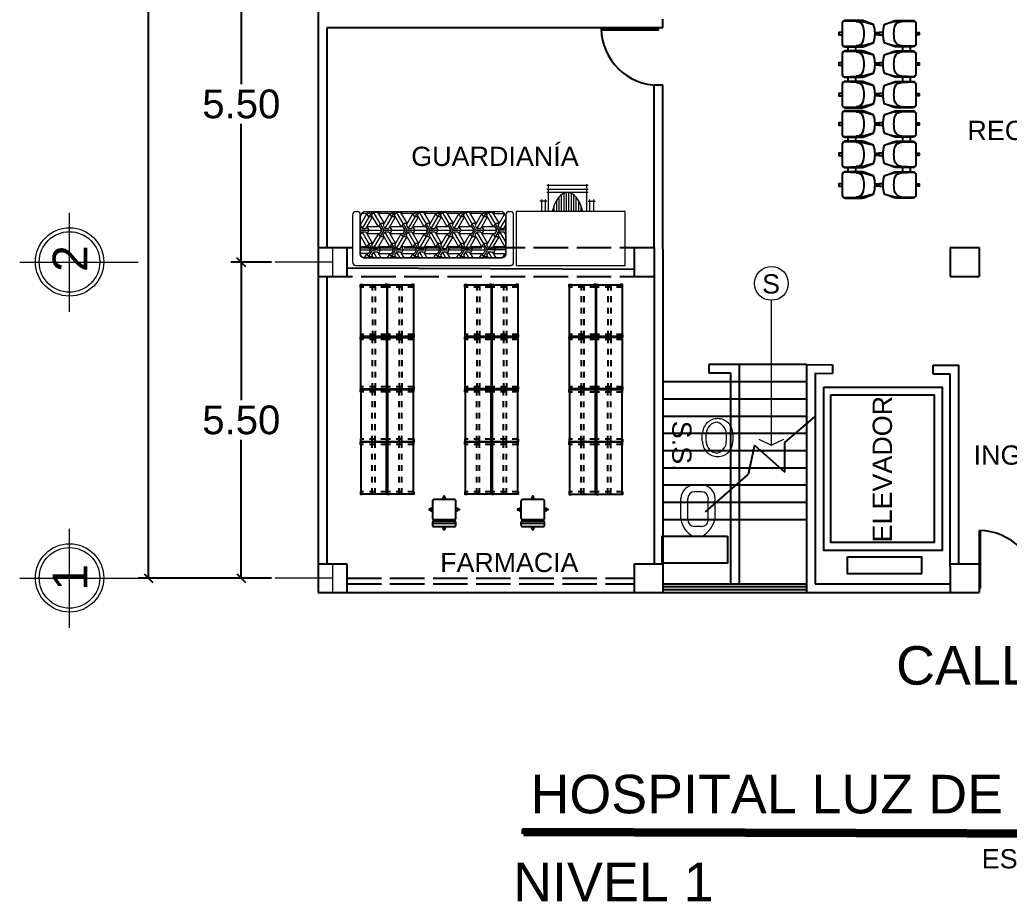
# Model space of a CAD drawing. Header units: millimetres. Extents: x -10 to 320, y -26 to 94.
# Drawn here: x 232.05 to 249.27, y -7.84 to 7.5 of the extents above; entities that cross this region are included whole.
import ezdxf

# ---------------------------------------------------------------- set-up
doc = ezdxf.new("R2010")
doc.units = ezdxf.units.MM
doc.header["$LTSCALE"] = 0.05
doc.linetypes.add('ACAD_ISO02W100', pattern=[15, 12, -3])
doc.linetypes.add('HIDDEN5', pattern=[0.07, 0.04, -0.03])
for name, color, linetype in [('MOBILIARIO', 7, 'Continuous'), ('PDF_COTAS', 7, 'Continuous'), ('PDF_GRADAS Y ELEVADOR', 7, 'Continuous'), ('PDF_MOBILIARIO', 7, 'Continuous'), ('PDF_muebles fijos', 7, 'Continuous'), ('PDF_Text', 7, 'Continuous'), ('PDF_TEXTO', 7, 'Continuous')]:
    doc.layers.add(name, color=color, linetype=linetype)
doc.styles.add('PDF ArialMT', font='arial.ttf')
doc.styles.get("Standard").update_dxf_attribs({"font": 'arial.ttf'})
doc.dimstyles.new('COTAS 1', dxfattribs={"dimtxt": 0.5, "dimasz": 0.15, "dimexe": 0.18, "dimexo": 0.0625, "dimgap": 0.09, "dimtad": 1, "dimtih": 1, "dimtoh": 1, "dimzin": 0, "dimdsep": 46, "dimtxsty": 'Standard', "dimblk": 'OBLIQUE', "dimcen": -0.09, "dimadec": 0, "dimazin": 0, "dimtfac": 1, "dimtofl": 0, "dimtmove": 0, "dimatfit": 3, "dimldrblk": 'OBLIQUE', "dimfxl": 1, "dimtolj": 1, "dimtzin": 0, "dimarcsym": 0})

# ---------------------------------------------------------------- blocks, each defined once
blk = doc.blocks.new('91040053')
for p, q in [((0.25, -0.41), (0.32, -0.41)), ((0.78, -0.41), (0.85, -0.41)), ((0.25, -0.54), (0.32, -0.54)), ((0.78, -0.54), (0.85, -0.54))]:
    blk.add_line(p, q)
for points in [[(0, -0.07), (0, 0), (0.04, 0), (0.04, -0.07)], [(0.53, -0.07), (0.53, 0), (0.57, 0), (0.57, -0.07)], [(1.06, -0.07), (1.06, 0), (1.1, 0), (1.1, -0.07)], [(0, -0.64), (0, -0.7), (0.04, -0.7), (0.04, -0.64)], [(0.53, -0.64), (0.53, -0.7), (0.57, -0.7), (0.57, -0.64)], [(1.06, -0.64), (1.06, -0.7), (1.1, -0.7), (1.1, -0.64)]]:
    blk.add_lwpolyline(points)
for points in [[(0.2, -0.64, 0.414214), (0.25, -0.59), (0.25, -0.316, 0.08968), (0.237, -0.246), (0.18, -0.093, 0.146279), (-0.14, -0.093), (-0.197, -0.246, 0.08968), (-0.21, -0.316), (-0.21, -0.59, 0.414214), (-0.16, -0.64)], [(0.73, -0.64, 0.414214), (0.78, -0.59), (0.78, -0.316, 0.08968), (0.767, -0.246), (0.71, -0.093, 0.146279), (0.39, -0.093), (0.333, -0.246, 0.08968), (0.32, -0.316), (0.32, -0.59, 0.414214), (0.37, -0.64)], [(1.26, -0.64, 0.414214), (1.31, -0.59), (1.31, -0.316, 0.08968), (1.297, -0.246), (1.24, -0.093, 0.146279), (0.92, -0.093), (0.863, -0.246, 0.08968), (0.85, -0.316), (0.85, -0.59, 0.414214), (0.9, -0.64)]]:
    blk.add_lwpolyline(points, format="xyb", close=True)
for points in [[(-0.192, -0.398), (-0.19, -0.307, -0.059336), (-0.184, -0.26), (-0.14, -0.093)], [(0.18, -0.093), (0.224, -0.26, -0.059336), (0.23, -0.307), (0.232, -0.398)], [(0.338, -0.398), (0.34, -0.307, -0.059336), (0.346, -0.26), (0.39, -0.093)], [(0.71, -0.093), (0.754, -0.26, -0.059336), (0.76, -0.307), (0.762, -0.398)], [(0.868, -0.398), (0.87, -0.307, -0.059336), (0.876, -0.26), (0.92, -0.093)], [(1.24, -0.093), (1.284, -0.26, -0.059336), (1.29, -0.307), (1.292, -0.398)], [(0.206, -0.64, 0.342318), (0.239, -0.596), (0.232, -0.399, 0.27208), (0.16, -0.28, 0.144285), (-0.12, -0.28, 0.27018), (-0.192, -0.398), (-0.199, -0.596, 0.342318), (-0.166, -0.64)], [(0.736, -0.64, 0.342318), (0.769, -0.596), (0.762, -0.399, 0.27208), (0.69, -0.28, 0.144285), (0.41, -0.28, 0.27018), (0.338, -0.398), (0.331, -0.596, 0.342318), (0.364, -0.64)], [(1.266, -0.64, 0.342318), (1.299, -0.596), (1.292, -0.399, 0.27208), (1.22, -0.28, 0.144285), (0.94, -0.28, 0.27018), (0.868, -0.398), (0.861, -0.596, 0.342318), (0.894, -0.64)]]:
    blk.add_lwpolyline(points, format="xyb")
blk = doc.blocks.new('silla-g-s')
for p, q in [((0.211, 0.053), (-0.199, 0.053)), ((-0.019, 0.12), (-0.019, 0.096)), ((0.031, 0.12), (0.031, 0.096))]:
    blk.add_line(p, q)
for points in [[(0.012, 0.47), (0.012, 0.528), (0, 0.528), (0, 0.47)], [(-0.199, 0.301), (-0.257, 0.301), (-0.257, 0.289), (-0.199, 0.289)], [(0.211, 0.301), (0.27, 0.301), (0.27, 0.289), (0.211, 0.289)], [(0.012, 0), (0.012, -0.059), (0, -0.059), (0, 0)]]:
    blk.add_lwpolyline(points)
for points in [[(-0.199, 0.15, 0.414214), (-0.169, 0.12), (0.181, 0.12, 0.414214), (0.211, 0.15), (0.211, 0.44, 0.414214), (0.181, 0.47), (-0.169, 0.47, 0.414214), (-0.199, 0.44)], [(-0.199, 0.03, 0.414214), (-0.169, 0), (0.181, 0, 0.414214), (0.211, 0.03), (0.211, 0.066, 0.414214), (0.181, 0.096), (-0.169, 0.096, 0.414214), (-0.199, 0.066)]]:
    blk.add_lwpolyline(points, format="xyb", close=True)
for centre, start, end in [((0.006, 0.491), 107.378, 252.622), ((0.006, 0.491), 287.3771, 72.6229), ((-0.22, 0.295), 17.3771, 162.6229), ((-0.22, 0.295), 197.378, 342.622), ((0.233, 0.295), 17.3771, 162.6229), ((0.233, 0.295), 197.378, 342.622), ((0.006, -0.022), 107.378, 252.622), ((0.006, -0.022), 287.3771, 72.6229)]:
    blk.add_arc(centre, 0.0207, start, end)
blk = doc.blocks.new('A$C2C607AB7')
blk.add_blockref('silla-g-s', (0.257, 0.059))
blk = doc.blocks.new('10260204')
at = {"color": 8, "linetype": 'HIDDEN5'}
for p, q in [((0.05, -0.011), (0.05, -0.461)), ((0.873, -0.011), (0.873, -0.461)), ((0.011, -0.211), (0.911, -0.211)), ((0.011, -0.261), (0.911, -0.261))]:
    blk.add_line(p, q, dxfattribs=at)
for points in [[(0.05, -0.011), (0.05, -0.005), (0.005, -0.005), (0.005, -0.04), (0.011, -0.04)], [(0.873, -0.011), (0.873, -0.005), (0.918, -0.005), (0.918, -0.04), (0.911, -0.04)], [(0.05, -0.461), (0.05, -0.468), (0.005, -0.468), (0.005, -0.433), (0.011, -0.433)], [(0.873, -0.461), (0.873, -0.468), (0.918, -0.468), (0.918, -0.433), (0.911, -0.433)]]:
    blk.add_lwpolyline(points)
blk.add_lwpolyline([(0.011, -0.461), (0.011, -0.011), (0.911, -0.011), (0.911, -0.461)], close=True)
blk = doc.blocks.new('_Oblique')
at = {"color": 0, "linetype": 'ByBlock', "lineweight": -2}
blk.add_line((-0.5, -0.5), (0.5, 0.5), dxfattribs=at)
blk = doc.blocks.new('*D108')
at = {"color": 0, "lineweight": -2, "ltscale": 0.13, "transparency": 16777216}
for p, q in [((236.431, 3.286), (235.726, 3.286)), ((235.906, 3.286), (235.906, 0.882)), ((235.906, -2.213), (235.906, 0.191)), ((236.432, -2.213), (235.726, -2.213))]:
    blk.add_line(p, q, dxfattribs=at)
at = {"layer": 'Defpoints', "color": 0, "lineweight": 13, "ltscale": 0.13, "transparency": 16777216}
for p in [(235.906, 3.286), (236.493, 3.286), (236.494, -2.213)]:
    blk.add_point(p, dxfattribs=at)
at = {"color": 0, "lineweight": -2, "ltscale": 0.13, "transparency": 16777216, "xscale": 0.15, "yscale": 0.15, "zscale": 0.15}
for p, rotation in [((235.906, 3.286), 90), ((235.906, -2.213), 270)]:
    blk.add_blockref('_Oblique', p, dxfattribs=dict(at, rotation=rotation))
at = {"color": 0, "lineweight": 13, "ltscale": 0.13, "transparency": 16777216, "insert": (235.906, 0.537), "char_height": 0.5, "attachment_point": 5}
blk.add_mtext('\\A1;5.50', dxfattribs=at)
blk = doc.blocks.new('*D109')
at = {"color": 0, "lineweight": -2, "ltscale": 0.13, "transparency": 16777216}
for p, q in [((236.43, 8.786), (235.726, 8.786)), ((235.906, 8.786), (235.906, 6.382)), ((235.906, 3.286), (235.906, 5.691)), ((236.431, 3.286), (235.726, 3.286))]:
    blk.add_line(p, q, dxfattribs=at)
at = {"layer": 'Defpoints', "color": 0, "lineweight": 13, "ltscale": 0.13, "transparency": 16777216}
for p in [(235.906, 8.786), (236.493, 8.786), (236.493, 3.286)]:
    blk.add_point(p, dxfattribs=at)
at = {"color": 0, "lineweight": -2, "ltscale": 0.13, "transparency": 16777216, "xscale": 0.15, "yscale": 0.15, "zscale": 0.15}
for p, rotation in [((235.906, 8.786), 90), ((235.906, 3.286), 270)]:
    blk.add_blockref('_Oblique', p, dxfattribs=dict(at, rotation=rotation))
at = {"color": 0, "lineweight": 13, "ltscale": 0.13, "transparency": 16777216, "insert": (235.906, 6.036), "char_height": 0.5, "attachment_point": 5}
blk.add_mtext('\\A1;5.50', dxfattribs=at)
blk = doc.blocks.new('*D114')
at = {"color": 0, "lineweight": -2, "ltscale": 0.13, "transparency": 16777216}
for p, q in [((236.432, 27.287), (234.109, 27.287)), ((234.289, 27.287), (234.289, 12.883)), ((234.289, -2.213), (234.289, 12.192)), ((236.432, -2.213), (234.109, -2.213))]:
    blk.add_line(p, q, dxfattribs=at)
at = {"layer": 'Defpoints', "color": 0, "lineweight": 13, "ltscale": 0.13, "transparency": 16777216}
for p in [(234.289, 27.287), (236.494, 27.287), (236.494, -2.213)]:
    blk.add_point(p, dxfattribs=at)
at = {"color": 0, "lineweight": -2, "ltscale": 0.13, "transparency": 16777216, "xscale": 0.15, "yscale": 0.15, "zscale": 0.15}
for p, rotation in [((234.289, 27.287), 90), ((234.289, -2.213), 270)]:
    blk.add_blockref('_Oblique', p, dxfattribs=dict(at, rotation=rotation))
at = {"color": 0, "lineweight": 13, "ltscale": 0.13, "transparency": 16777216, "insert": (234.289, 12.537), "char_height": 0.5, "attachment_point": 5}
blk.add_mtext('\\A1;29.50', dxfattribs=at)

msp = doc.modelspace()

# ---------------------------------------------------------------- linework, layer by layer
for p, q in [((237.243, 23.552), (237.243, -2.462)), ((243.243, 7.365), (243.243, 7.515)), ((243.243, 7.365), (237.393, 7.365)), ((237.393, 7.365), (237.393, 3.537)), ((243.168, 7.345), (242.168, 7.345)), ((243.168, 7.325), (242.169, 7.325)), ((243.168, 7.325), (243.168, 7.365)), ((243.093, 3.538), (243.093, 6.365)), ((243.243, 6.365), (243.093, 6.365)), ((243.243, 6.365), (243.168, 6.365)), ((243.243, 3.512), (243.243, 6.365)), ((237.243, 3.538), (237.743, 3.536)), ((237.743, 3.536), (237.743, 3.036)), ((242.743, 3.538), (242.743, 3.038)), ((243.093, 3.538), (243.093, -1.962)), ((243.243, 3.512), (243.243, 3.012)), ((248.243, 3.538), (248.243, 3.038)), ((248.743, 3.538), (248.743, 3.038)), ((237.744, 3.186), (242.744, 3.165)), ((237.243, 3.038), (237.743, 3.036)), ((237.393, 3.037), (237.393, -1.963)), ((243.243, 3.038), (243.243, -1.988)), ((244.043, 1.502), (244.043, 1.359)), ((245.743, 1.502), (244.043, 1.502)), ((244.568, 1.502), (244.568, -2.312)), ((245.743, 1.502), (245.743, -2.462)), ((245.743, 1.502), (246.193, 1.5)), ((246.193, 1.501), (246.193, 1.35)), ((247.943, 1.343), (247.943, 1.493)), ((247.943, 1.493), (248.393, 1.491)), ((248.393, -1.962), (248.393, 1.491)), ((244.043, 1.359), (244.418, 1.357)), ((244.418, 1.357), (244.418, -2.312)), ((245.893, 1.351), (245.893, -2.312)), ((245.893, 1.351), (246.193, 1.35)), ((247.943, 1.343), (248.243, 1.341)), ((248.243, -2.009), (248.243, 1.341)), ((245.743, 1.202), (243.243, 1.202)), ((245.743, 0.902), (243.243, 0.902)), ((245.743, 0.602), (243.243, 0.602)), ((245.367, 0.144), (245.893, 0.602)), ((245.743, 0.302), (243.243, 0.302)), ((245.743, 0.002), (243.243, 0.002)), ((244.837, 0.101), (244.728, -0.412)), ((244.837, 0.101), (245.367, -0.37)), ((245.367, -0.37), (245.367, 0.144)), ((245.743, -0.298), (243.243, -0.298)), ((243.983, -1.06), (244.728, -0.412)), ((245.743, -0.598), (243.243, -0.598)), ((245.743, -0.898), (243.243, -0.898)), ((245.743, -1.198), (243.243, -1.198)), ((248.749, -2.387), (248.749, -1.387)), ((248.769, -2.387), (248.769, -1.388)), ((237.245, -1.962), (237.743, -1.964)), ((237.743, -1.964), (237.743, -2.462)), ((242.743, -1.962), (242.743, -2.462)), ((243.243, -1.988), (243.243, -2.462)), ((248.243, -2.009), (248.243, -2.462)), ((248.743, -1.962), (248.743, -2.462)), ((243.243, -2.312), (245.743, -2.312)), ((243.243, -2.362), (245.743, -2.362)), ((245.893, -2.312), (248.243, -2.312)), ((237.243, -2.462), (248.743, -2.462)), ((243.243, -2.412), (245.743, -2.412))]:
    msp.add_line(p, q)
at = {"linetype": 'ACAD_ISO02W100'}
for p, q in [((237.243, 3.538), (243.243, 3.538)), ((248.243, 3.538), (248.743, 3.538)), ((237.243, 3.038), (243.243, 3.038)), ((248.243, 3.038), (248.743, 3.038)), ((242.743, -1.962), (243.243, -1.962)), ((248.243, -1.962), (248.743, -1.962)), ((237.743, -2.212), (242.743, -2.212)), ((237.743, -2.312), (242.743, -2.312)), ((248.769, -2.387), (248.743, -2.387))]:
    msp.add_line(p, q, dxfattribs=at)
at = {"lineweight": 13, "ltscale": 0.13}
for p, q in [((237.493, 3.536), (237.493, 3.037)), ((237.493, 3.286), (236.493, 3.286)), ((237.494, -1.963), (237.494, -2.462)), ((237.494, -2.213), (236.494, -2.213))]:
    msp.add_line(p, q, dxfattribs=at)
for points in [[(246.045, 1.112), (248.103, 1.112), (248.103, -1.734), (246.045, -1.734)], [(246.162, 0.979), (247.962, 0.979), (247.962, -1.593), (246.162, -1.593)], [(244.367, -1.482), (244.367, -1.953), (243.231, -1.953), (243.231, -1.482)], [(246.452, -1.843), (247.743, -1.843), (247.743, -2.14), (246.452, -2.14)]]:
    msp.add_lwpolyline(points, close=True)
for centre, start, end in [((243.168, 7.365), 181.1163, 270), ((248.743, -2.387), 359.838, 89.648)]:
    msp.add_arc(centre, 1, start, end)
at = {"layer": 'PDF_COTAS', "lineweight": 18}
for points in [[(232.915, 2.423), (232.915, 4.146)], [(232.051, 3.286), (234.109, 3.286)], [(232.915, -3.076), (232.915, -1.353)], [(232.051, -2.213), (234.109, -2.213)]]:
    msp.add_lwpolyline(points, dxfattribs=at)
at = {"layer": 'PDF_GRADAS Y ELEVADOR', "lineweight": 18}
for points in [[(245.129, 2.62), (245.129, 0.101)], [(244.909, 0.203), (245.129, 0.101), (245.345, 0.203)]]:
    msp.add_lwpolyline(points, dxfattribs=at)
for centre, radius in [((232.917, 3.289), 0.595), ((232.917, 3.289), 0.527), ((245.131, 2.915), 0.294), ((232.917, -2.21), 0.595), ((232.917, -2.21), 0.527)]:
    msp.add_circle(centre, radius, dxfattribs=at)
at = {"layer": 'PDF_MOBILIARIO', "lineweight": 18}
for points in [[(237.922, 4.162), (237.893, 4.162)], [(240.403, 4.162), (238.079, 4.162)], [(240.59, 4.162), (240.56, 4.162)], [(237.842, 4.111), (237.842, 3.281)], [(237.973, 4.056), (237.973, 3.417), (237.973, 4.111)], [(240.509, 4.111), (240.509, 3.417), (240.509, 4.056)], [(240.64, 3.281), (240.64, 4.111)], [(237.893, 3.23), (240.59, 3.23)], [(243.926, 0.169), (243.926, 0.3)], [(243.994, 0.169), (243.994, 0.3)], [(244.345, 0.3), (244.345, 0.169)], [(244.46, 0.3), (244.46, 0.169)], [(244.193, -0.098), (244.193, -0.098)], [(243.911, -0.592), (243.792, -0.592)], [(243.551, -0.829), (243.551, -1.188)], [(243.669, -0.829), (243.669, -1.188)], [(243.911, -0.71), (243.792, -0.71)], [(244.029, -1.188), (244.029, -0.829)], [(244.152, -1.188), (244.152, -0.829)], [(243.792, -1.311), (243.911, -1.311)]]:
    msp.add_lwpolyline(points, dxfattribs=at)
at = {"layer": 'PDF_MOBILIARIO', "lineweight": 9}
for points in [[(238.176, 4.162), (238.007, 3.87), (238.075, 3.87), (238.189, 4.073), (238.126, 4.073), (238.092, 4.132), (237.973, 3.929), (238.007, 3.87)], [(238.143, 4.162), (238.126, 4.132), (238.003, 4.132)], [(238.392, 3.84), (238.206, 4.158), (238.274, 4.158), (238.392, 3.959), (238.325, 3.959), (238.291, 3.899), (238.172, 4.103), (238.206, 4.158)], [(238.541, 4.162), (238.524, 4.132), (238.291, 4.132), (238.308, 4.162)], [(238.574, 4.162), (238.405, 3.87), (238.473, 3.87), (238.591, 4.073), (238.524, 4.073), (238.49, 4.132), (238.375, 3.929), (238.405, 3.87)], [(238.79, 3.84), (238.608, 4.158), (238.672, 4.158), (238.79, 3.959), (238.723, 3.959), (238.689, 3.899), (238.574, 4.103), (238.608, 4.158)], [(238.943, 4.162), (238.926, 4.132), (238.689, 4.132), (238.71, 4.162)], [(238.977, 4.162), (238.807, 3.87), (238.875, 3.87), (238.989, 4.073), (238.926, 4.073), (238.892, 4.132), (238.773, 3.929), (238.807, 3.87)], [(239.192, 3.84), (239.006, 4.158), (239.074, 4.158), (239.192, 3.959), (239.125, 3.959), (239.091, 3.899), (238.972, 4.103), (239.006, 4.158)], [(239.341, 4.162), (239.324, 4.132), (239.091, 4.132), (239.108, 4.162)], [(239.375, 4.162), (239.205, 3.87), (239.273, 3.87), (239.391, 4.073), (239.324, 4.073), (239.29, 4.132), (239.176, 3.929), (239.205, 3.87)], [(239.59, 3.84), (239.408, 4.158), (239.472, 4.158), (239.59, 3.959), (239.523, 3.959), (239.489, 3.899), (239.375, 4.103), (239.408, 4.158)], [(239.743, 4.162), (239.726, 4.132), (239.489, 4.132), (239.51, 4.162)], [(239.777, 4.162), (239.607, 3.87), (239.675, 3.87), (239.789, 4.073), (239.726, 4.073), (239.692, 4.132), (239.573, 3.929), (239.607, 3.87)], [(239.988, 3.84), (239.806, 4.158), (239.874, 4.158), (239.988, 3.959), (239.925, 3.959), (239.891, 3.899), (239.772, 4.103), (239.806, 4.158)], [(240.141, 4.162), (240.124, 4.132), (239.891, 4.132), (239.908, 4.162)], [(240.175, 4.162), (240.005, 3.87), (240.073, 3.87), (240.192, 4.073), (240.124, 4.073), (240.09, 4.132), (239.976, 3.929), (240.005, 3.87)], [(240.391, 3.84), (240.208, 4.158), (240.272, 4.158), (240.391, 3.959), (240.323, 3.959), (240.289, 3.899), (240.175, 4.103), (240.208, 4.158)], [(240.31, 4.162), (240.289, 4.132), (240.479, 4.132)], [(237.973, 3.959), (237.99, 3.959), (237.973, 3.984)], [(240.509, 4.043), (240.407, 3.87), (240.374, 3.929), (240.484, 4.119)], [(237.973, 3.815), (237.99, 3.84), (238.358, 3.84), (238.325, 3.899), (238.092, 3.899), (238.126, 3.84), (238.092, 3.785), (238.325, 3.785), (238.358, 3.84)], [(237.99, 3.84), (237.973, 3.87)], [(238.189, 3.497), (238.007, 3.815), (238.075, 3.815), (238.189, 3.611), (238.126, 3.611), (238.092, 3.552), (237.973, 3.755), (238.007, 3.815)], [(238.206, 3.523), (238.274, 3.523), (238.392, 3.726), (238.325, 3.726), (238.291, 3.785), (238.172, 3.582), (238.206, 3.523), (238.392, 3.84), (238.756, 3.84), (238.723, 3.899), (238.49, 3.899), (238.524, 3.84), (238.49, 3.785), (238.723, 3.785), (238.756, 3.84)], [(238.591, 3.497), (238.405, 3.815), (238.473, 3.815), (238.591, 3.611), (238.524, 3.611), (238.49, 3.552), (238.375, 3.755), (238.405, 3.815)], [(238.608, 3.523), (238.672, 3.523), (238.79, 3.726), (238.723, 3.726), (238.689, 3.785), (238.574, 3.582), (238.608, 3.523), (238.79, 3.84), (239.159, 3.84), (239.125, 3.899), (238.892, 3.899), (238.926, 3.84), (238.892, 3.785), (239.125, 3.785), (239.159, 3.84)], [(238.989, 3.497), (238.807, 3.815), (238.875, 3.815), (238.989, 3.611), (238.926, 3.611), (238.892, 3.552), (238.773, 3.755), (238.807, 3.815)], [(239.006, 3.523), (239.074, 3.523), (239.192, 3.726), (239.125, 3.726), (239.091, 3.785), (238.972, 3.582), (239.006, 3.523), (239.192, 3.84), (239.557, 3.84), (239.523, 3.899), (239.29, 3.899), (239.324, 3.84), (239.29, 3.785), (239.523, 3.785), (239.557, 3.84)], [(239.391, 3.497), (239.205, 3.815), (239.273, 3.815), (239.391, 3.611), (239.324, 3.611), (239.29, 3.552), (239.176, 3.755), (239.205, 3.815)], [(239.408, 3.523), (239.472, 3.523), (239.59, 3.726), (239.523, 3.726), (239.489, 3.785), (239.375, 3.582), (239.408, 3.523), (239.59, 3.84), (239.959, 3.84), (239.925, 3.899), (239.692, 3.899), (239.726, 3.84), (239.692, 3.785), (239.925, 3.785), (239.959, 3.84)], [(239.789, 3.497), (239.607, 3.815), (239.675, 3.815), (239.789, 3.611), (239.726, 3.611), (239.692, 3.552), (239.573, 3.755), (239.607, 3.815)], [(239.806, 3.523), (239.874, 3.523), (239.988, 3.726), (239.925, 3.726), (239.891, 3.785), (239.772, 3.582), (239.806, 3.523), (239.988, 3.84), (240.357, 3.84), (240.323, 3.899), (240.09, 3.899), (240.124, 3.84), (240.09, 3.785), (240.323, 3.785), (240.357, 3.84)], [(240.192, 3.497), (240.005, 3.815), (240.073, 3.815), (240.192, 3.611), (240.124, 3.611), (240.09, 3.552), (239.976, 3.755), (240.005, 3.815)], [(240.509, 3.84), (240.391, 3.84), (240.208, 3.523), (240.272, 3.523), (240.391, 3.726), (240.323, 3.726), (240.289, 3.785), (240.175, 3.582), (240.208, 3.523)], [(240.509, 3.637), (240.407, 3.815), (240.374, 3.755), (240.492, 3.552), (240.509, 3.582)], [(240.407, 3.87), (240.475, 3.87), (240.509, 3.929)], [(240.407, 3.815), (240.475, 3.815), (240.509, 3.755)], [(240.509, 3.87), (240.492, 3.899), (240.509, 3.899)], [(240.509, 3.815), (240.492, 3.785), (240.509, 3.785)], [(237.973, 3.726), (237.99, 3.726), (237.973, 3.7)], [(238.155, 3.497), (238.126, 3.552), (237.973, 3.552)], [(237.973, 3.497), (238.155, 3.497), (238.126, 3.438), (237.973, 3.438)], [(238.113, 3.362), (238.189, 3.497), (238.557, 3.497), (238.524, 3.552), (238.291, 3.552), (238.325, 3.497), (238.291, 3.438), (238.524, 3.438), (238.557, 3.497)], [(238.265, 3.362), (238.206, 3.467), (238.172, 3.408), (238.202, 3.362)], [(238.206, 3.467), (238.274, 3.467), (238.333, 3.362)], [(238.515, 3.362), (238.591, 3.497), (238.955, 3.497), (238.926, 3.552), (238.689, 3.552), (238.723, 3.497), (238.689, 3.438), (238.926, 3.438), (238.955, 3.497)], [(238.668, 3.362), (238.608, 3.467), (238.574, 3.408), (238.6, 3.362)], [(238.608, 3.467), (238.672, 3.467), (238.735, 3.362)], [(238.913, 3.362), (238.989, 3.497), (239.358, 3.497), (239.324, 3.552), (239.091, 3.552), (239.125, 3.497), (239.091, 3.438), (239.324, 3.438), (239.358, 3.497)], [(239.065, 3.362), (239.006, 3.467), (238.972, 3.408), (239.002, 3.362)], [(239.006, 3.467), (239.074, 3.467), (239.133, 3.362)], [(239.315, 3.362), (239.391, 3.497), (239.756, 3.497), (239.726, 3.552), (239.489, 3.552), (239.523, 3.497), (239.489, 3.438), (239.726, 3.438), (239.756, 3.497)], [(239.468, 3.362), (239.408, 3.467), (239.375, 3.408), (239.4, 3.362)], [(239.408, 3.467), (239.472, 3.467), (239.535, 3.362)], [(239.713, 3.362), (239.789, 3.497), (240.158, 3.497), (240.124, 3.552), (239.891, 3.552), (239.925, 3.497), (239.891, 3.438), (240.124, 3.438), (240.158, 3.497)], [(239.866, 3.362), (239.806, 3.467), (239.772, 3.408), (239.802, 3.362)], [(239.806, 3.467), (239.874, 3.467), (239.933, 3.362)], [(240.509, 3.497), (240.192, 3.497), (240.115, 3.362)], [(240.268, 3.362), (240.208, 3.467), (240.175, 3.408), (240.2, 3.362)], [(240.208, 3.467), (240.272, 3.467), (240.335, 3.362)], [(240.509, 3.552), (240.289, 3.552), (240.323, 3.497), (240.289, 3.438), (240.509, 3.438)], [(238.181, 3.362), (238.189, 3.379), (238.126, 3.379), (238.092, 3.438), (238.045, 3.362)], [(238.579, 3.362), (238.591, 3.379), (238.524, 3.379), (238.49, 3.438), (238.447, 3.362)], [(238.981, 3.362), (238.989, 3.379), (238.926, 3.379), (238.892, 3.438), (238.845, 3.362)], [(239.379, 3.362), (239.391, 3.379), (239.324, 3.379), (239.29, 3.438), (239.248, 3.362)], [(239.781, 3.362), (239.789, 3.379), (239.726, 3.379), (239.692, 3.438), (239.645, 3.362)], [(240.179, 3.362), (240.192, 3.379), (240.124, 3.379), (240.09, 3.438), (240.048, 3.362)], [(240.509, 3.408), (240.492, 3.438), (240.446, 3.362)]]:
    msp.add_lwpolyline(points, dxfattribs=at)
at = {"layer": 'PDF_MOBILIARIO', "lineweight": 18}
for points in [[(237.978, 3.419, 0.414214), (238.031, 3.366, -0.414214)], [(240.457, 3.366, 0.414214), (240.509, 3.419, -0.414214)]]:
    msp.add_lwpolyline(points, format="xyb", close=True, dxfattribs=at)
msp.add_lwpolyline([(240.454, 3.362), (238.028, 3.362)], close=True, dxfattribs=at)
for points in [[(244.46, 0.297, 0.414214), (244.196, 0.562, 0.414214), (243.931, 0.297)], [(243.931, 0.166, 0.414214), (244.196, -0.099, 0.414214), (244.46, 0.166)]]:
    msp.add_lwpolyline(points, format="xyb", dxfattribs=at)
for centre, radius, start, end in [((237.895, 4.114), 0.0529, 90, 180), ((237.925, 4.114), 0.0529, 0, 90), ((238.081, 4.059), 0.108, 90, 180), ((240.406, 4.059), 0.108, 0, 90), ((240.562, 4.114), 0.0529, 90, 180), ((240.592, 4.114), 0.0529, 0, 90), ((237.895, 3.284), 0.0529, 180, 270), ((240.592, 3.284), 0.0529, 270, 360), ((244.196, 0.297), 0.201, 90, 180), ((244.137, 0.293), 0.21, 0.6757, 74.3115), ((244.196, 0.166), 0.201, 180, 270), ((244.145, 0.162), 0.201, 284.1339, 0.8789), ((243.795, -0.832), 0.239, 90, 180), ((243.913, -0.832), 0.239, 360, 90), ((243.795, -0.832), 0.121, 90, 180), ((243.913, -0.832), 0.121, 360, 90), ((243.956, -1.128), 0.404, 189.0417, 241.1931), ((243.795, -1.192), 0.121, 180, 270), ((243.913, -1.192), 0.121, 270, 0), ((243.609, -1.018), 0.569, 305.3646, 342.2186)]:
    msp.add_arc(centre, radius, start, end, dxfattribs=at)
at = {"layer": 'PDF_muebles fijos', "lineweight": 18}
for points in [[(241.94, 4.619), (241.22, 4.619)], [(241.94, 4.551), (241.22, 4.551)], [(241.94, 4.5), (241.22, 4.5)], [(241.246, 4.644), (241.246, 4.526), (241.246, 4.166)], [(241.517, 4.484), (241.517, 4.166)], [(241.559, 4.496), (241.559, 4.166)], [(241.601, 4.496), (241.601, 4.166)], [(241.644, 4.484), (241.644, 4.166)], [(241.915, 4.644), (241.915, 4.526), (241.915, 4.166)], [(241.22, 4.344), (241.102, 4.344)], [(241.127, 4.373), (241.127, 4.166)], [(241.195, 4.373), (241.195, 4.166)], [(241.39, 4.361), (241.39, 4.166)], [(241.432, 4.42), (241.432, 4.166)], [(241.474, 4.458), (241.474, 4.166)], [(241.686, 4.458), (241.686, 4.166)], [(241.728, 4.42), (241.728, 4.166)], [(241.771, 4.361), (241.771, 4.166)], [(241.94, 4.344), (242.063, 4.344)], [(241.965, 4.373), (241.965, 4.166)], [(242.033, 4.373), (242.033, 4.166)], [(241.347, 4.272), (241.347, 4.166)], [(241.813, 4.276), (241.813, 4.166)]]:
    msp.add_lwpolyline(points, dxfattribs=at)
msp.add_lwpolyline([(240.691, 3.23), (242.586, 3.23), (242.586, 4.166), (240.691, 4.166)], close=True, dxfattribs=at)
msp.add_ellipse((241.578, 3.885), major_axis=(0.007, 0.613), ratio=0.48919, start_param=5.19297, end_param=7.38406, dxfattribs=at)
at = {"layer": 'PDF_TEXTO', "lineweight": 60}
msp.add_lwpolyline([(240.818, -6.666), (252.391, -6.7), (252.391, -6.632), (240.818, -6.598)], close=True, dxfattribs=at)

# ---------------------------------------------------------------- block references
at = {"layer": 'MOBILIARIO', "rotation": 270.0000000000521}
for p in [(247.003, 7.282), (247.003, 5.71)]:
    msp.add_blockref('91040053', p, dxfattribs=at)
at = {"layer": 'MOBILIARIO', "xscale": -1, "rotation": 89.99999999989576}
for p in [(247.003, 7.282), (247.003, 5.71)]:
    msp.add_blockref('91040053', p, dxfattribs=at)
at = {"layer": 'MOBILIARIO', "linetype": 'Continuous', "rotation": 270.018378641828}
for p in [(238.447, 2.901), (238.913, 2.901), (240.263, 2.901), (240.73, 2.901), (242.08, 2.902), (242.547, 2.902), (238.446, 1.988), (238.913, 1.988), (240.263, 1.989), (240.73, 1.989), (242.08, 1.989), (242.547, 1.989)]:
    msp.add_blockref('10260204', p, dxfattribs=at)
at = {"layer": 'MOBILIARIO', "linetype": 'Continuous', "xscale": -1, "rotation": 269.981621358172}
for p in [(238.447, 0.153), (238.913, 0.153), (240.263, 0.153), (240.73, 0.153), (242.08, 0.152), (242.547, 0.152), (238.446, -0.76), (238.913, -0.76), (240.263, -0.76), (240.73, -0.76), (242.08, -0.761), (242.547, -0.761)]:
    msp.add_blockref('10260204', p, dxfattribs=at)
at = {"layer": 'MOBILIARIO', "extrusion": (0, 0, -1), "xscale": -1, "zscale": -1, "rotation": 359.9816213390215}
for p in [(-239.173, -1.375), (-240.715, -1.375)]:
    msp.add_blockref('A$C2C607AB7', p, dxfattribs=at)

# ---------------------------------------------------------------- texts
at = {"layer": 'PDF_Text', "attachment_point": 4, "style": 'PDF ArialMT'}
for s, insert, char_height in [('RECEPCION', (248.541, 5.576), 0.3353), ('GUARDIANÍA', (238.863, 5.125), 0.3353), ('S', (244.968, 2.905), 0.335), ('INGRESO PRINCIPAL', (248.649, -0.074), 0.33528), ('FARMACIA', (239.367, -1.943), 0.3333), ('CALLE PRINCIPAL', (247.3, -3.737), 0.67056), ('HOSPITAL LUZ DE VIDA ', (240.938, -5.977), 0.67056), ('ESCALA 1 :100', (248.79, -7.1), 0.33528), ('NIVEL 1', (240.637, -7.501), 0.6706)]:
    msp.add_mtext(s, dxfattribs=dict(at, insert=insert, char_height=char_height))
for s, insert, char_height, rotation in [('2', (232.925, 3.113), 0.603, 90), ('ELEVADOR', (247.063, -1.593), 0.3353, 90), ('S.S.', (243.57, 0.525), 0.3353, 270), ('1', (232.925, -2.433), 0.603, 90)]:
    msp.add_mtext(s, dxfattribs=dict(at, insert=insert, char_height=char_height, rotation=rotation))

# ---------------------------------------------------------------- dimensions: what is measured, and where the dimension line sits
at = {"lineweight": 13, "ltscale": 0.13}
for base, p1, p2, angle, picture, middle in [((234.289, 27.287), (236.494, -2.213), (236.494, 27.287), 90, '*D114', (234.289, 12.537)), ((235.906, 8.786), (236.493, 3.286), (236.493, 8.786), 270, '*D109', (235.906, 6.036)), ((235.906, 3.286), (236.494, -2.213), (236.493, 3.286), 270, '*D108', (235.906, 0.537))]:
    dim = msp.add_linear_dim(base=base, p1=p1, p2=p2, angle=angle, dimstyle='COTAS 1', dxfattribs=at)
    dim.commit()
    dim.dimension.update_dxf_attribs({"geometry": picture, "text_midpoint": middle})

doc.saveas('drawing.dxf')
